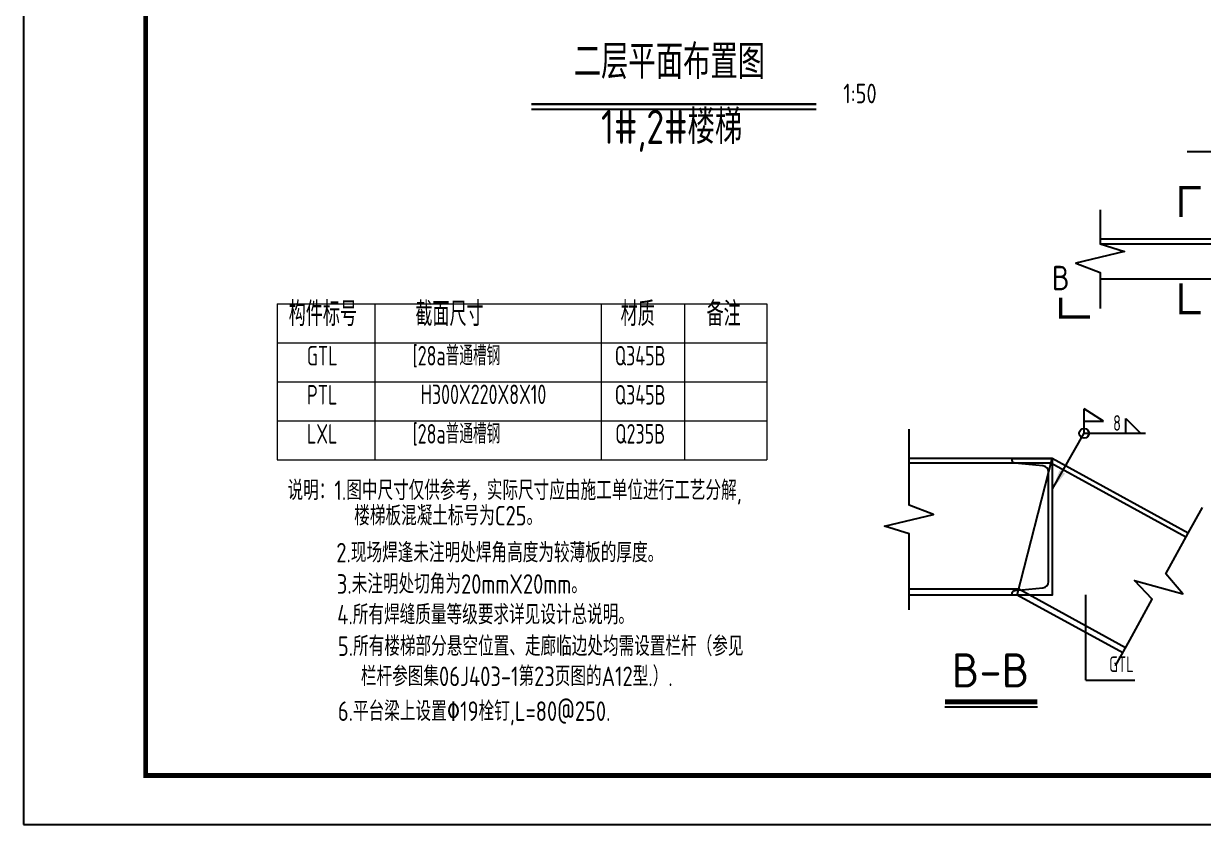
# Model space of a CAD drawing. Extents: x 180850 to 1399066, y 113487 to 334416.
# Drawn here: x 552678 to 564763, y 113487 to 121689 of the extents above; entities that cross this region are included whole.
import ezdxf
from ezdxf.enums import TextEntityAlignment as Align

# ---------------------------------------------------------------- set-up
doc = ezdxf.new("R2010")
doc.units = 0
doc.header["$LTSCALE"] = 1000
for name, color, linetype in [('GL', 150, 'Continuous'), ('NUM', 7, 'Continuous'), ('PUB_TEXT', 7, 'Continuous'), ('PUB_TITLE', 4, 'Continuous'), ('STPM_RBEAM_NUM', 7, 'Continuous'), ('TEXT', 7, 'Continuous'), ('THIN', 7, 'Continuous'), ('WELD', 7, 'Continuous'), ('YCX', 90, 'Continuous'), ('型钢', 6, 'Continuous'), ('引出线', 3, 'Continuous')]:
    doc.layers.add(name, color=color, linetype=linetype)
doc.layers.add('S-OTHR-THIN', color=7, linetype='Continuous', lineweight=18)
doc.layers.add('螺栓', color=15, linetype='Continuous', lineweight=18)
doc.styles.get("Standard").update_dxf_attribs({"font": 'gbenor.shx', "bigfont": 'gbcbig.shx'})
doc.styles.add('TSSD_Label', font='tssdeng.shx', dxfattribs={"width": 0.7, "bigfont": 'hztxt.shx'})
doc.styles.add('TSSD_Norm', font='tssdeng.shx', dxfattribs={"bigfont": 'hztxt.shx'})
doc.dimstyles.new('TSSD_LEADER_STYLE_200.0', dxfattribs={"dimtxt": 0.18, "dimasz": 200, "dimexe": 0.18, "dimexo": 0.0625, "dimgap": 0.09, "dimtad": 0, "dimtih": 1, "dimtoh": 1, "dimdec": 4, "dimzin": 0, "dimdsep": 46, "dimtxsty": 'Standard', "dimcen": 0.09, "dimadec": 0, "dimazin": 0, "dimtfac": 1, "dimtdec": 4, "dimtofl": 0, "dimtmove": 0, "dimatfit": 3, "dimfxl": 1, "dimtolj": 1, "dimtzin": 0, "dimarcsym": 0})

# ---------------------------------------------------------------- blocks, each defined once
blk = doc.blocks.new('_WELD001')
at = {"linetype": 'ByBlock'}
h = blk.add_hatch(color=0, dxfattribs=at)
h.paths.add_polyline_path([(0.8, 0.5), (0, 1), (0, 0.5)], flags=16)
edge = h.paths.add_edge_path()
edge.add_line((0.8, 0.5), (0, 1))
edge.add_line((0, 0.5), (0.8, 0.5))
edge.add_line((0, 0), (0, 1))
at = {"color": 0, "linetype": 'ByBlock'}
for p, q in [((0, 0), (0, 1)), ((0.8, 0.5), (0, 1)), ((0, 0.5), (0.8, 0.5))]:
    blk.add_line(p, q, dxfattribs=at)
blk = doc.blocks.new('_WELD003')
at = {"color": 0, "linetype": 'ByBlock'}
blk.add_circle((0, 0), 0.5, dxfattribs=at)
blk = doc.blocks.new('_WELD004')
at = {"color": 0, "linetype": 'ByBlock'}
for p, q in [((0, 1), (1, 0)), ((0, 0), (0, 1))]:
    blk.add_line(p, q, dxfattribs=at)

msp = doc.modelspace()

# ---------------------------------------------------------------- linework, layer by layer
at = {"layer": 'GL'}
for p, q in [((566502.57, 119481.18), (563704.47, 119481.18)), ((566502.57, 119431.18), (563704.47, 119431.18)), ((566502.57, 119071.18), (563704.47, 119071.18)), ((563213.87, 117235.4), (561748.11, 117235.4)), ((562855.64, 115835.4), (563213.87, 117235.4)), ((564608.89, 116471.46), (563213.87, 117235.4)), ((563201.08, 117185.4), (561748.11, 117185.4)), ((564584.87, 116427.61), (563201.08, 117185.4)), ((562870.99, 115895.4), (561748.11, 115895.4)), ((562855.64, 115835.4), (561748.11, 115835.4)), ((563936.45, 115243.53), (562855.64, 115835.4)), ((563965.27, 115296.16), (562870.99, 115895.4))]:
    msp.add_line(p, q, dxfattribs=at)
for points in [[(563704.47, 119781.18), (563704.47, 119481.18), (563704.47, 119434.18), (563954.47, 119354.18), (563455.09, 119235.86), (563704.47, 119138.18), (563704.47, 119071.18), (563704.47, 118771.18)], [(561748.11, 115685.4), (561748.11, 115985.4), (561748.11, 116462.4), (561498.11, 116542.4), (561997.48, 116660.72), (561748.11, 116758.4), (561748.11, 117235.4), (561748.11, 117535.4)], [(563864.4, 115111.97), (564008.5, 115375.09), (564237.61, 115793.47), (564056.76, 115983.72), (564551.59, 115847.63), (564379.78, 116053.09), (564608.89, 116471.46), (564752.98, 116734.59)]]:
    msp.add_lwpolyline(points, dxfattribs=at)
at = {"layer": 'NUM'}
for points, const_width in [([(557879.16, 120863.22), (560797.84, 120863.22)], 25), ([(562114.72, 114741.94), (563062.41, 114741.94)], 50)]:
    msp.add_lwpolyline(points, dxfattribs=dict(at, const_width=const_width))
msp.add_lwpolyline([(557879.16, 120813.22), (560797.84, 120813.22)], dxfattribs=at)
at = {"layer": 'PUB_TITLE'}
msp.add_lwpolyline([(552677.75, 113487.35), (582377.75, 113487.35), (582377.75, 134487.35), (552677.75, 134487.35)], close=True, dxfattribs=at)
at = {"layer": 'PUB_TITLE', "const_width": 50}
msp.add_lwpolyline([(553927.75, 113987.35), (581877.75, 113987.35), (581877.75, 133987.35), (553927.75, 133987.35)], close=True, dxfattribs=at)
at = {"layer": 'THIN'}
msp.add_lwpolyline([(562114.72, 114691.94), (563062.41, 114691.94)], dxfattribs=at)
at = {"layer": 'WELD'}
msp.add_line((563541.58, 117493.51), (564169.76, 117493.51), dxfattribs=at)
at = {"layer": '型钢'}
msp.add_lwpolyline([(564595.7, 120377.94), (564895.7, 120377.94), (564962.7, 120377.94), (565042.7, 120127.94), (565161.02, 120627.31), (565258.7, 120377.94), (565305.7, 120377.94), (565605.7, 120377.94)], dxfattribs=at)
msp.add_lwpolyline([(563213.87, 116535.4), (563213.87, 115835.4), (562803.87, 115835.4), (562803.87, 115851, -0.38531359), (562832.01, 115882.09), (563120.09, 115910.9, 0.38531359), (563176.37, 115973.09), (563176.37, 117097.72, 0.38531359), (563120.09, 117159.91), (562832.01, 117188.72, -0.38531359), (562803.87, 117219.81), (562803.87, 117235.4), (563213.87, 117235.4)], format="xyb", close=True, dxfattribs=at)
at = {"layer": '引出线'}
for q in [(563557.81, 115839.54), (564062.16, 114966.26)]:
    msp.add_line((563557.81, 114966.26), q, dxfattribs=at)
at = {"layer": '引出线', "const_width": 35}
for points in [[(564534.73, 119709.4), (564534.73, 120009.4), (564734.73, 120009.4)], [(564534.73, 119029.12), (564534.73, 118729.12), (564734.73, 118729.12)], [(563601.89, 118683.4), (563301.89, 118683.4), (563301.89, 118883.4)]]:
    msp.add_lwpolyline(points, dxfattribs=at)
at = {"layer": '螺栓'}
for p, q in [((555275.87, 118819.63), (560292.52, 118819.63)), ((555275.87, 118819.63), (555275.87, 117219.63)), ((556275.87, 118819.63), (556275.87, 117219.63)), ((558594.37, 118819.63), (558594.37, 117219.63)), ((559446.79, 118819.63), (559446.79, 117219.63)), ((560292.52, 118819.63), (560292.52, 117219.63)), ((555275.87, 118419.63), (560292.52, 118419.63)), ((555275.87, 118019.63), (560292.52, 118019.63)), ((555275.87, 117619.63), (560292.52, 117619.63)), ((555275.87, 117219.63), (560292.52, 117219.63))]:
    msp.add_line(p, q, dxfattribs=at)

# ---------------------------------------------------------------- block references
at = {"layer": 'WELD'}
for name, p, xscale, yscale, zscale in [('_WELD001', (563541.58, 117493.51), 250, 250, 250), ('_WELD004', (563969.76, 117493.51), 150, 150, 150), ('_WELD003', (563541.58, 117493.51), 100, 100, 100)]:
    msp.add_blockref(name, p, dxfattribs=dict(at, xscale=xscale, yscale=yscale, zscale=zscale))

# ---------------------------------------------------------------- texts
at = {"layer": 'NUM', "style": 'TSSD_Norm', "width": 0.8}
for s, height, p in [(' 二层平面布置图', 350, (558142.96, 121018.08)), ('1:50', 200, (561074.36, 120813.22)), ('1#,2#楼梯', 350, (558592.26, 120351.07))]:
    msp.add_text(s, height=height, dxfattribs=at).set_placement(p, align=Align.BOTTOM_LEFT)
at = {"layer": 'PUB_TEXT'}
msp.add_text('B', height=250, dxfattribs=at).set_placement((563301.89, 119083.4), align=Align.MIDDLE_CENTER)
at = {"layer": 'S-OTHR-THIN', "style": 'TSSD_Norm', "width": 0.8}
for s, p in [('说明：1.图中尺寸仅供参考，实际尺寸应由施工单位进行工艺分解,', (555381.42, 116809.16)), ('楼梯板混凝土标号为C25。', (556064.65, 116549.07)), ('2.现场焊逢未注明处焊角高度为较薄板的厚度。', (555881.24, 116170.76)), ('3.未注明处切角为20mmX20mm。', (555886.58, 115849.59)), ('4.所有焊缝质量等级要求详见设计总说明。', (555890.7, 115535.99)), ('5.所有楼梯部分悬空位置、走廊临边处均需设置栏杆（参见', (555896.73, 115212.82)), ('栏杆参图集06J403-1第23页图的A12型.）.', (556133.01, 114903.97)), ('6.平台梁上设置%%13019栓钉,L=80@250.', (555896.73, 114547.28))]:
    msp.add_text(s, height=200, dxfattribs=at).set_placement(p)
at = {"layer": 'STPM_RBEAM_NUM', "style": 'TSSD_Label', "width": 0.7}
msp.add_text('8', height=160, dxfattribs=at).set_placement((563838.22, 117518.51))
msp.add_text('GTL', height=160, dxfattribs=at).set_placement((563923.42, 114999.91), align=Align.BOTTOM_CENTER)
at = {"layer": 'TEXT', "style": 'TSSD_Label', "width": 0.7}
for s, p in [('构件标号', (555743.32, 118515.98)), ('截面尺寸', (557040.68, 118515.98)), ('材质', (558968.58, 118515.98)), ('备注', (559849.09, 118515.98))]:
    msp.add_text(s, height=250, dxfattribs=at).set_placement(p, align=Align.BOTTOM_CENTER)
at = {"layer": 'TEXT', "style": 'TSSD_Norm'}
msp.add_text('B-B', height=350, dxfattribs=at).set_placement((562184.72, 114785.01), align=Align.BOTTOM_LEFT)
at = {"layer": 'YCX', "style": 'TSSD_Norm', "width": 0.7}
for s, p in [('GTL', (555736.44, 118127.47)), ('[28a普通槽钢', (557111.98, 118127.47)), ('Q345B', (558994.17, 118127.47)), ('PTL', (555736.44, 117727.47)), ('H300X220X8X10', (557388.68, 117731.77)), ('Q345B', (558994.17, 117727.47)), ('[28a普通槽钢', (557111.98, 117327.47)), ('LXL', (555736.44, 117327.47)), ('Q235B', (558994.17, 117327.47))]:
    msp.add_text(s, height=200, dxfattribs=at).set_placement(p, align=Align.BOTTOM_CENTER)

# ---------------------------------------------------------------- leaders
at = {"layer": 'WELD'}
msp.add_leader([(563219.07, 116922.9), (563541.58, 117493.51)], dimstyle='TSSD_LEADER_STYLE_200.0', dxfattribs=at)

doc.saveas('drawing.dxf')
